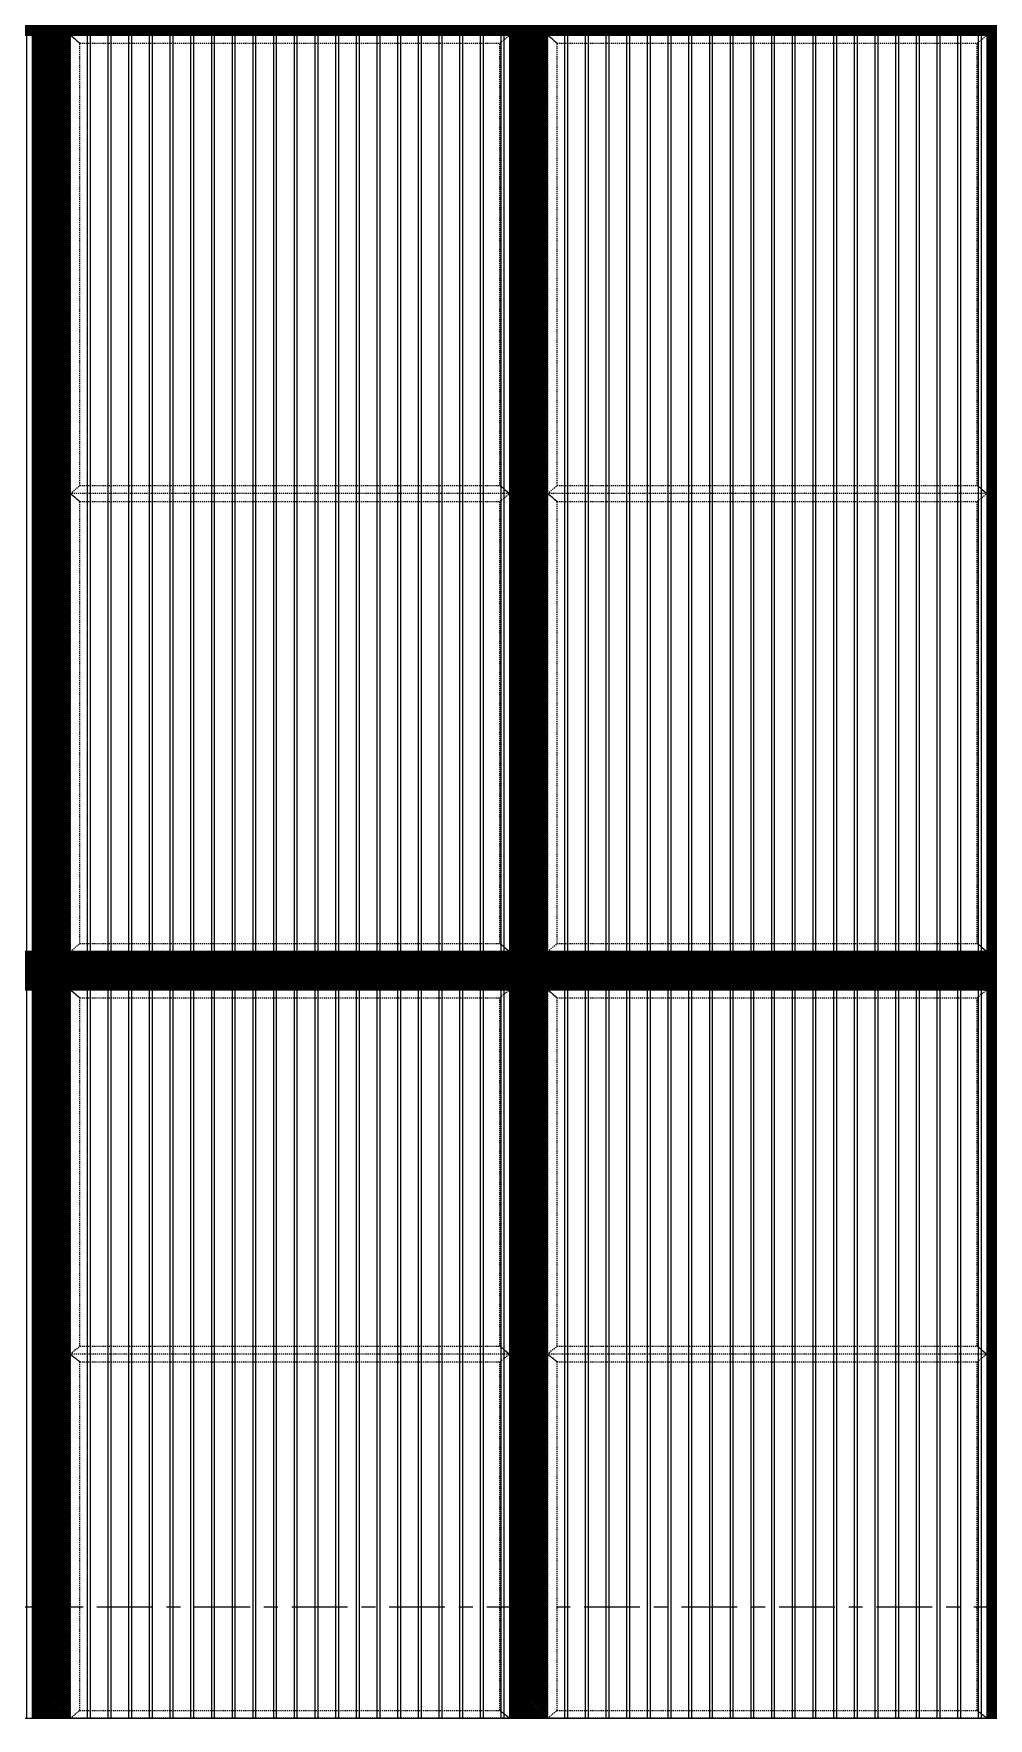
# Model space of a CAD drawing. Header units: millimetres. Extents: x 3774 to 718460, y -768339 to 192544.
# Drawn here: x 397901 to 400901, y -727667 to -722372 of the extents above; entities that cross this region are included whole.
import ezdxf
from ezdxf.xclip import XClip

# ---------------------------------------------------------------- set-up
doc = ezdxf.new("R2010")
doc.units = ezdxf.units.MM
doc.header["$XCLIPFRAME"] = 0
doc.set_wipeout_variables(frame=1)
for name, pattern in [('TA_GL_000.70000', [1.925, 0.7, -0.175, 0.175, -0.175, 0.7]), ('TA_HL_001.00000', [6.5, 3.55, -2.95]), ('XKITLINE00', [0]), ('XKITLINE02', [4, 2, -2])]:
    doc.linetypes.add(name, pattern=pattern)
for name, color, linetype in [('000 - 0_SYM_DWG_GRIDLINE_MAIN_COLOR_251', 7, 'Continuous'), ('010 - ASPG_EXTR_MAIN_COLOR_2', 7, 'Continuous'), ('010 - ASPG_EXTR_WIPEOUT_', 7, 'Continuous'), ('010 - ASPG_FRAMING_MAIN_COLOR_1', 7, 'Continuous'), ('010 - ASPG_FRAMING_MAIN_COLOR_2', 7, 'Continuous'), ('010 - ASPG_FRAMING_SUB_COLOR_2', 7, 'Continuous'), ('010 - ASPG_FRAMING_SUB_COLOR_3', 7, 'Continuous'), ('010 - ASPG_FRAMING_WIPEOUT_', 7, 'Continuous')]:
    doc.layers.add(name, color=color, linetype=linetype)
doc.layers.add('000_AREA_ASPG_AREA_HATCH_', color=7, linetype='Continuous', plot=False)
doc.layers.add('000_AREA_ASPG_AREA_MAIN_COLOR_1', color=7, linetype='Continuous', plot=False)
doc.layers.add('Bolt', color=7, linetype='Continuous', lineweight=0)
doc.layers.add('Part', color=7, linetype='Continuous', lineweight=0)
doc.styles.add('TA', font='', dxfattribs={"height": 4.5})
doc.styles.get('TA').set_extended_font_data('Cordia New')

# ---------------------------------------------------------------- blocks, each defined once
blk = doc.blocks.new('*U5902')
at = {"layer": '000 - 0_SYM_DWG_GRIDLINE_MAIN_COLOR_251', "color": 7, "linetype": 'ByBlock', "ltscale": 5}
blk.add_line((10, 0), (-759, 0), dxfattribs=at)
at = {"color": 7, "style": 'TA', "flags": 1}
blk.add_attdef('LOCATION', (6, -6), '', height=4.5, rotation=270, dxfattribs=at)
blk = doc.blocks.new('W-1-PP19-SE-ENT3_20260407-104913_PP19_ENT3_ELE1_DIMS_1')
at = {"layer": '000 - 0_SYM_DWG_GRIDLINE_MAIN_COLOR_251', "color": 7, "linetype": 'TA_GL_000.70000', "xscale": 50.00000000000003, "yscale": 50.00000000000003, "zscale": 50.00000000000003, "rotation": 180}
for p in [(-27800, 109400), (-27800, 106550)]:
    blk.add_blockref('*U5902', p, dxfattribs=at)
blk = doc.blocks.new('*A6193501')
at = {"layer": 'Part', "color": 7, "linetype": 'XKITLINE00', "lineweight": 0}
blk.add_line((2179.569525, -87.253462), (2328.969438, -87.253462), dxfattribs=at)
blk = doc.blocks.new('*A6373519')
at = {"layer": 'Part', "color": 7, "linetype": 'XKITLINE00', "lineweight": 0}
blk.add_line((2328.969518, -124.453462), (2179.563596, -124.453462), dxfattribs=at)
blk = doc.blocks.new('*A7073589')
at = {"layer": 'Part', "color": 7, "linetype": 'XKITLINE00', "lineweight": 0}
blk.add_line((2240.769525, -124.453462), (2240.769525, -87.253462), dxfattribs=at)
blk = doc.blocks.new('*A7083590')
at = {"layer": 'Part', "color": 7, "linetype": 'XKITLINE00', "lineweight": 0}
blk.add_line((2262.369525, -124.453462), (2262.369525, -87.253462), dxfattribs=at)
blk = doc.blocks.new('*A7093591')
at = {"layer": 'Part', "color": 7, "linetype": 'XKITLINE00', "lineweight": 0}
for p, q in [((2260.369603, -87.573462), (2259.569603, -87.573462)), ((2259.569603, -92.053462), (2259.569603, -87.573462)), ((2260.369603, -92.053462), (2260.369603, -87.573462)), ((2259.569603, -104.053462), (2259.569603, -92.621462)), ((2260.369603, -104.053462), (2260.369603, -92.621462)), ((2259.569603, -116.053462), (2259.569603, -104.621462)), ((2260.369603, -116.053462), (2260.369603, -104.621462)), ((2259.569603, -124.133462), (2259.569603, -116.621462)), ((2260.369603, -124.133462), (2260.369603, -116.621462)), ((2259.569603, -124.133462), (2260.369603, -124.133462))]:
    blk.add_line(p, q, dxfattribs=at)
blk = doc.blocks.new('*A7173599')
at = {"layer": 'Part', "color": 7, "linetype": 'XKITLINE00', "lineweight": 0}
for p, q in [((2243.569603, -87.573462), (2242.769603, -87.573462)), ((2242.769603, -92.053462), (2242.769603, -87.573462)), ((2243.569603, -92.053462), (2243.569603, -87.573462)), ((2242.769603, -104.053462), (2242.769603, -92.621462)), ((2243.569603, -104.053462), (2243.569603, -92.621462)), ((2242.769603, -116.053462), (2242.769603, -104.621462)), ((2243.569603, -116.053462), (2243.569603, -104.621462)), ((2242.769603, -124.133462), (2242.769603, -116.621462)), ((2243.569603, -124.133462), (2243.569603, -116.621462)), ((2242.769603, -124.133462), (2243.569603, -124.133462))]:
    blk.add_line(p, q, dxfattribs=at)
blk = doc.blocks.new('*A7353617')
at = {"layer": 'Bolt', "color": 7, "linetype": 'XKITLINE02', "lineweight": 0}
for p, q in [((2259.882243, -87.773462), (2260.225603, -87.773462)), ((2259.945603, -87.717462), (2259.993603, -87.717462)), ((2259.945603, -87.829462), (2259.993603, -87.829462)), ((2259.993603, -87.717462), (2260.033603, -87.717462)), ((2259.993603, -87.829462), (2260.033603, -87.829462))]:
    blk.add_line(p, q, dxfattribs=at)
blk = doc.blocks.new('*A7363618')
at = {"layer": 'Bolt', "color": 7, "linetype": 'XKITLINE02', "lineweight": 0}
for p, q in [((2243.082243, -87.773462), (2243.425603, -87.773462)), ((2243.145603, -87.717462), (2243.193603, -87.717462)), ((2243.145603, -87.829462), (2243.193603, -87.829462)), ((2243.193603, -87.717462), (2243.233603, -87.717462)), ((2243.193603, -87.829462), (2243.233603, -87.829462))]:
    blk.add_line(p, q, dxfattribs=at)
blk = doc.blocks.new('*A9903872')
at = {"layer": 'Bolt'}
for points in [[(2242.874, -116.573), (2242.874, -116.525), (2242.986, -116.525), (2242.986, -116.573)], [(2242.874, -116.621), (2242.874, -116.573), (2242.986, -116.573), (2242.986, -116.621)], [(2243.354, -116.573), (2243.354, -116.525), (2243.466, -116.525), (2243.466, -116.573)], [(2243.354, -116.621), (2243.354, -116.573), (2243.466, -116.573), (2243.466, -116.621)]]:
    blk.add_hatch(color=7, dxfattribs=at).paths.add_polyline_path(points, flags=17)
at = {"layer": 'Bolt', "color": 7, "linetype": 'XKITLINE00', "lineweight": 0}
for p, q in [((2242.93, -116.685), (2242.93, -116.341)), ((2243.41, -116.685), (2243.41, -116.341)), ((2242.874, -116.573), (2242.874, -116.525)), ((2242.874, -116.621), (2242.874, -116.573)), ((2242.986, -116.573), (2242.986, -116.525)), ((2242.986, -116.621), (2242.986, -116.573)), ((2243.354, -116.573), (2243.354, -116.525)), ((2243.354, -116.621), (2243.354, -116.573)), ((2243.466, -116.573), (2243.466, -116.525)), ((2243.466, -116.621), (2243.466, -116.573))]:
    blk.add_line(p, q, dxfattribs=at)
blk = doc.blocks.new('*A10533935')
at = {"layer": 'Part', "color": 7, "linetype": 'XKITLINE00', "lineweight": 0}
for p, q in [((2262.209518, -104.053462), (2240.929525, -104.053462)), ((2240.929525, -104.573462), (2240.929525, -104.053462)), ((2262.209518, -104.573462), (2262.209518, -104.053462)), ((2262.209518, -104.573462), (2240.929525, -104.573462))]:
    blk.add_line(p, q, dxfattribs=at)
blk = doc.blocks.new('*A10543936')
at = {"layer": 'Part', "color": 7, "linetype": 'XKITLINE00', "lineweight": 0}
for p, q in [((2259.569603, -104.573462), (2259.569603, -104.621462)), ((2259.569603, -104.621462), (2260.369603, -104.621462)), ((2260.369603, -104.621462), (2260.369603, -104.573462))]:
    blk.add_line(p, q, dxfattribs=at)
blk = doc.blocks.new('*A10553937')
at = {"layer": 'Part', "color": 7, "linetype": 'XKITLINE00', "lineweight": 0}
for p, q in [((2262.209518, -92.053462), (2240.929525, -92.053462)), ((2240.929525, -92.573462), (2240.929525, -92.053462)), ((2262.209518, -92.573462), (2262.209518, -92.053462)), ((2262.209518, -92.573462), (2240.929525, -92.573462))]:
    blk.add_line(p, q, dxfattribs=at)
blk = doc.blocks.new('*A10563938')
at = {"layer": 'Part', "color": 7, "linetype": 'XKITLINE00', "lineweight": 0}
for p, q in [((2259.569603, -92.573462), (2259.569603, -92.621462)), ((2259.569603, -92.621462), (2260.369603, -92.621462)), ((2260.369603, -92.621462), (2260.369603, -92.573462))]:
    blk.add_line(p, q, dxfattribs=at)
blk = doc.blocks.new('*A10583940')
at = {"layer": 'Part', "color": 7, "linetype": 'XKITLINE00', "lineweight": 0}
for p, q in [((2262.209518, -116.053462), (2240.929525, -116.053462)), ((2240.929525, -116.573462), (2240.929525, -116.053462)), ((2262.209518, -116.573462), (2262.209518, -116.053462)), ((2262.209518, -116.573462), (2240.929525, -116.573462))]:
    blk.add_line(p, q, dxfattribs=at)
blk = doc.blocks.new('*A10593941')
at = {"layer": 'Part', "color": 7, "linetype": 'XKITLINE00', "lineweight": 0}
for p, q in [((2258.929603, -124.453462), (2259.089603, -124.293462)), ((2259.089603, -124.293462), (2260.849603, -124.293462)), ((2260.849603, -124.293462), (2261.009603, -124.453462))]:
    blk.add_line(p, q, dxfattribs=at)
blk = doc.blocks.new('*A10603942')
at = {"layer": 'Part', "color": 7, "linetype": 'XKITLINE00', "lineweight": 0}
for p, q in [((2260.849603, -124.213462), (2259.089603, -124.213462)), ((2259.089603, -124.213462), (2259.089603, -124.293462)), ((2260.849603, -124.293462), (2259.089603, -124.293462)), ((2260.849603, -124.213462), (2260.849603, -124.293462))]:
    blk.add_line(p, q, dxfattribs=at)
blk = doc.blocks.new('*A10763958')
at = {"layer": 'Part', "color": 7, "linetype": 'XKITLINE00', "lineweight": 0}
for p, q in [((2259.569603, -116.573462), (2259.569603, -116.621462)), ((2259.569603, -116.621462), (2260.369603, -116.621462)), ((2260.369603, -116.621462), (2260.369603, -116.573462))]:
    blk.add_line(p, q, dxfattribs=at)
blk = doc.blocks.new('*A10773959')
at = {"layer": 'Part', "color": 7, "linetype": 'XKITLINE00', "lineweight": 0}
for p, q in [((2259.945603, -117.421462), (2259.945603, -116.621462)), ((2259.945603, -116.621462), (2259.993603, -116.621462)), ((2259.945603, -116.861462), (2259.993603, -116.861462)), ((2259.993603, -117.421462), (2259.993603, -116.621462)), ((2259.945603, -117.421462), (2259.993603, -117.421462))]:
    blk.add_line(p, q, dxfattribs=at)
blk = doc.blocks.new('*A10813963')
at = {"layer": 'Part', "color": 7, "linetype": 'XKITLINE00', "lineweight": 0}
for p, q in [((2243.105603, -124.173462), (2242.665603, -124.173462)), ((2242.665603, -124.173462), (2242.665603, -124.213462)), ((2243.105603, -124.133462), (2243.105603, -124.173462)), ((2243.145603, -124.213462), (2243.145603, -124.133462))]:
    blk.add_line(p, q, dxfattribs=at)
blk = doc.blocks.new('*A10823964')
at = {"layer": 'Part', "color": 7, "linetype": 'XKITLINE00', "lineweight": 0}
for p, q in [((2242.129603, -124.453462), (2242.289603, -124.293462)), ((2242.289603, -124.293462), (2244.049603, -124.293462)), ((2244.049603, -124.293462), (2244.209603, -124.453462))]:
    blk.add_line(p, q, dxfattribs=at)
blk = doc.blocks.new('*A10833965')
at = {"layer": 'Part', "color": 7, "linetype": 'XKITLINE00', "lineweight": 0}
for p, q in [((2244.049603, -124.213462), (2242.289603, -124.213462)), ((2242.289603, -124.213462), (2242.289603, -124.293462)), ((2244.049603, -124.293462), (2242.289603, -124.293462)), ((2244.049603, -124.213462), (2244.049603, -124.293462))]:
    blk.add_line(p, q, dxfattribs=at)
blk = doc.blocks.new('*A10893971')
at = {"layer": 'Part', "color": 7, "linetype": 'XKITLINE00', "lineweight": 0}
for p, q in [((2242.769603, -116.573462), (2242.769603, -116.621462)), ((2242.769603, -116.621462), (2243.569603, -116.621462)), ((2243.569603, -116.621462), (2243.569603, -116.573462))]:
    blk.add_line(p, q, dxfattribs=at)
blk = doc.blocks.new('*A10903972')
at = {"layer": 'Part', "color": 7, "linetype": 'XKITLINE00', "lineweight": 0}
for p, q in [((2243.145603, -117.421462), (2243.145603, -116.621462)), ((2243.145603, -116.621462), (2243.193603, -116.621462)), ((2243.145603, -116.861462), (2243.193603, -116.861462)), ((2243.193603, -117.421462), (2243.193603, -116.621462)), ((2243.145603, -117.421462), (2243.193603, -117.421462))]:
    blk.add_line(p, q, dxfattribs=at)
blk = doc.blocks.new('*A10913973')
at = {"layer": 'Bolt'}
for points in [[(2259.386, -124.213), (2259.386, -124.293), (2259.274, -124.293), (2259.274, -124.213)], [(2260.666, -124.213), (2260.666, -124.293), (2260.554, -124.293), (2260.554, -124.213)]]:
    blk.add_hatch(color=7, dxfattribs=at).paths.add_polyline_path(points, flags=17)
at = {"layer": 'Bolt', "color": 7, "linetype": 'XKITLINE00', "lineweight": 0}
for p, q in [((2259.33, -124.357), (2259.33, -124.013)), ((2260.61, -124.357), (2260.61, -124.013)), ((2259.274, -124.293), (2259.274, -124.213)), ((2259.386, -124.293), (2259.386, -124.213)), ((2260.554, -124.293), (2260.554, -124.213)), ((2260.666, -124.293), (2260.666, -124.213))]:
    blk.add_line(p, q, dxfattribs=at)
blk = doc.blocks.new('*A10923974')
at = {"layer": 'Bolt', "color": 7, "linetype": 'XKITLINE02', "lineweight": 0}
for p, q in [((2260.056963, -123.933462), (2259.713603, -123.933462)), ((2259.945603, -123.877462), (2259.905603, -123.877462)), ((2259.945603, -123.989462), (2259.905603, -123.989462)), ((2259.993603, -123.877462), (2259.945603, -123.877462)), ((2259.993603, -123.989462), (2259.945603, -123.989462))]:
    blk.add_line(p, q, dxfattribs=at)
blk = doc.blocks.new('*A11083990')
at = {"layer": 'Bolt'}
for points in [[(2259.674, -116.573), (2259.674, -116.525), (2259.786, -116.525), (2259.786, -116.573)], [(2259.674, -116.621), (2259.674, -116.573), (2259.786, -116.573), (2259.786, -116.621)], [(2260.154, -116.573), (2260.154, -116.525), (2260.266, -116.525), (2260.266, -116.573)], [(2260.154, -116.621), (2260.154, -116.573), (2260.266, -116.573), (2260.266, -116.621)]]:
    blk.add_hatch(color=7, dxfattribs=at).paths.add_polyline_path(points, flags=17)
at = {"layer": 'Bolt', "color": 7, "linetype": 'XKITLINE00', "lineweight": 0}
for p, q in [((2259.73, -116.685), (2259.73, -116.341)), ((2260.21, -116.685), (2260.21, -116.341)), ((2259.674, -116.573), (2259.674, -116.525)), ((2259.674, -116.621), (2259.674, -116.573)), ((2259.786, -116.573), (2259.786, -116.525)), ((2259.786, -116.621), (2259.786, -116.573)), ((2260.154, -116.573), (2260.154, -116.525)), ((2260.154, -116.621), (2260.154, -116.573)), ((2260.266, -116.573), (2260.266, -116.525)), ((2260.266, -116.621), (2260.266, -116.573))]:
    blk.add_line(p, q, dxfattribs=at)
blk = doc.blocks.new('*A11113993')
at = {"layer": 'Bolt'}
for points in [[(2242.586, -124.213), (2242.586, -124.293), (2242.474, -124.293), (2242.474, -124.213)], [(2243.866, -124.213), (2243.866, -124.293), (2243.754, -124.293), (2243.754, -124.213)]]:
    blk.add_hatch(color=7, dxfattribs=at).paths.add_polyline_path(points, flags=17)
at = {"layer": 'Bolt', "color": 7, "linetype": 'XKITLINE00', "lineweight": 0}
for p, q in [((2242.53, -124.357), (2242.53, -124.013)), ((2243.81, -124.357), (2243.81, -124.013)), ((2242.474, -124.293), (2242.474, -124.213)), ((2242.586, -124.293), (2242.586, -124.213)), ((2243.754, -124.293), (2243.754, -124.213)), ((2243.866, -124.293), (2243.866, -124.213))]:
    blk.add_line(p, q, dxfattribs=at)
blk = doc.blocks.new('*A11123994')
at = {"layer": 'Bolt', "color": 7, "linetype": 'XKITLINE02', "lineweight": 0}
for p, q in [((2243.256963, -123.933462), (2242.913603, -123.933462)), ((2243.145603, -123.877462), (2243.105603, -123.877462)), ((2243.145603, -123.989462), (2243.105603, -123.989462)), ((2243.193603, -123.877462), (2243.145603, -123.877462)), ((2243.193603, -123.989462), (2243.145603, -123.989462))]:
    blk.add_line(p, q, dxfattribs=at)
blk = doc.blocks.new('*A11153997')
at = {"layer": 'Part', "color": 7, "linetype": 'XKITLINE00', "lineweight": 0}
for p, q in [((2259.905603, -124.173462), (2259.465603, -124.173462)), ((2259.465603, -124.173462), (2259.465603, -124.213462)), ((2259.905603, -124.133462), (2259.905603, -124.173462)), ((2259.945603, -124.213462), (2259.945603, -124.133462))]:
    blk.add_line(p, q, dxfattribs=at)
blk = doc.blocks.new('*A11173999')
at = {"layer": 'Part', "color": 7, "linetype": 'XKITLINE00', "lineweight": 0}
for p, q in [((2259.945603, -105.421462), (2259.945603, -104.621462)), ((2259.945603, -104.621462), (2259.993603, -104.621462)), ((2259.993603, -105.421462), (2259.993603, -104.621462)), ((2259.945603, -104.861462), (2259.993603, -104.861462)), ((2259.945603, -105.421462), (2259.993603, -105.421462))]:
    blk.add_line(p, q, dxfattribs=at)
blk = doc.blocks.new('*A11184000')
at = {"layer": 'Part', "color": 7, "linetype": 'XKITLINE00', "lineweight": 0}
for p, q in [((2242.769603, -104.573462), (2242.769603, -104.621462)), ((2242.769603, -104.621462), (2243.569603, -104.621462)), ((2243.569603, -104.621462), (2243.569603, -104.573462))]:
    blk.add_line(p, q, dxfattribs=at)
blk = doc.blocks.new('*A11194001')
at = {"layer": 'Part', "color": 7, "linetype": 'XKITLINE00', "lineweight": 0}
for p, q in [((2243.145603, -105.421462), (2243.145603, -104.621462)), ((2243.145603, -104.621462), (2243.193603, -104.621462)), ((2243.193603, -105.421462), (2243.193603, -104.621462)), ((2243.145603, -104.861462), (2243.193603, -104.861462)), ((2243.145603, -105.421462), (2243.193603, -105.421462))]:
    blk.add_line(p, q, dxfattribs=at)
blk = doc.blocks.new('*A11204002')
at = {"layer": 'Part', "color": 7, "linetype": 'XKITLINE00', "lineweight": 0}
for p, q in [((2259.945603, -93.421462), (2259.945603, -92.621462)), ((2259.945603, -92.621462), (2259.993603, -92.621462)), ((2259.993603, -93.421462), (2259.993603, -92.621462)), ((2259.945603, -92.861462), (2259.993603, -92.861462)), ((2259.945603, -93.421462), (2259.993603, -93.421462))]:
    blk.add_line(p, q, dxfattribs=at)
blk = doc.blocks.new('*A11214003')
at = {"layer": 'Part', "color": 7, "linetype": 'XKITLINE00', "lineweight": 0}
for p, q in [((2242.769603, -92.573462), (2242.769603, -92.621462)), ((2242.769603, -92.621462), (2243.569603, -92.621462)), ((2243.569603, -92.621462), (2243.569603, -92.573462))]:
    blk.add_line(p, q, dxfattribs=at)
blk = doc.blocks.new('*A11224004')
at = {"layer": 'Part', "color": 7, "linetype": 'XKITLINE00', "lineweight": 0}
for p, q in [((2243.145603, -93.421462), (2243.145603, -92.621462)), ((2243.145603, -92.621462), (2243.193603, -92.621462)), ((2243.193603, -93.421462), (2243.193603, -92.621462)), ((2243.145603, -92.861462), (2243.193603, -92.861462)), ((2243.145603, -93.421462), (2243.193603, -93.421462))]:
    blk.add_line(p, q, dxfattribs=at)
blk = doc.blocks.new('*A11234005')
at = {"layer": 'Bolt'}
for points in [[(2259.674, -104.573), (2259.674, -104.525), (2259.786, -104.525), (2259.786, -104.573)], [(2259.674, -104.621), (2259.674, -104.573), (2259.786, -104.573), (2259.786, -104.621)], [(2260.154, -104.573), (2260.154, -104.525), (2260.266, -104.525), (2260.266, -104.573)], [(2260.154, -104.621), (2260.154, -104.573), (2260.266, -104.573), (2260.266, -104.621)]]:
    blk.add_hatch(color=7, dxfattribs=at).paths.add_polyline_path(points, flags=17)
at = {"layer": 'Bolt', "color": 7, "linetype": 'XKITLINE00', "lineweight": 0}
for p, q in [((2259.674, -104.573), (2259.674, -104.525)), ((2259.674, -104.621), (2259.674, -104.573)), ((2259.73, -104.685), (2259.73, -104.341)), ((2259.786, -104.573), (2259.786, -104.525)), ((2259.786, -104.621), (2259.786, -104.573)), ((2260.154, -104.573), (2260.154, -104.525)), ((2260.154, -104.621), (2260.154, -104.573)), ((2260.21, -104.685), (2260.21, -104.341)), ((2260.266, -104.573), (2260.266, -104.525)), ((2260.266, -104.621), (2260.266, -104.573))]:
    blk.add_line(p, q, dxfattribs=at)
blk = doc.blocks.new('*A11244006')
at = {"layer": 'Bolt'}
for points in [[(2242.874, -104.573), (2242.874, -104.525), (2242.986, -104.525), (2242.986, -104.573)], [(2242.874, -104.621), (2242.874, -104.573), (2242.986, -104.573), (2242.986, -104.621)], [(2243.354, -104.573), (2243.354, -104.525), (2243.466, -104.525), (2243.466, -104.573)], [(2243.354, -104.621), (2243.354, -104.573), (2243.466, -104.573), (2243.466, -104.621)]]:
    blk.add_hatch(color=7, dxfattribs=at).paths.add_polyline_path(points, flags=17)
at = {"layer": 'Bolt', "color": 7, "linetype": 'XKITLINE00', "lineweight": 0}
for p, q in [((2242.874, -104.573), (2242.874, -104.525)), ((2242.874, -104.621), (2242.874, -104.573)), ((2242.93, -104.685), (2242.93, -104.341)), ((2242.986, -104.573), (2242.986, -104.525)), ((2242.986, -104.621), (2242.986, -104.573)), ((2243.354, -104.573), (2243.354, -104.525)), ((2243.354, -104.621), (2243.354, -104.573)), ((2243.41, -104.685), (2243.41, -104.341)), ((2243.466, -104.573), (2243.466, -104.525)), ((2243.466, -104.621), (2243.466, -104.573))]:
    blk.add_line(p, q, dxfattribs=at)
blk = doc.blocks.new('*A11254007')
at = {"layer": 'Bolt'}
for points in [[(2259.674, -92.573), (2259.674, -92.525), (2259.786, -92.525), (2259.786, -92.573)], [(2259.674, -92.621), (2259.674, -92.573), (2259.786, -92.573), (2259.786, -92.621)], [(2260.154, -92.573), (2260.154, -92.525), (2260.266, -92.525), (2260.266, -92.573)], [(2260.154, -92.621), (2260.154, -92.573), (2260.266, -92.573), (2260.266, -92.621)]]:
    blk.add_hatch(color=7, dxfattribs=at).paths.add_polyline_path(points, flags=17)
at = {"layer": 'Bolt', "color": 7, "linetype": 'XKITLINE00', "lineweight": 0}
for p, q in [((2259.73, -92.685), (2259.73, -92.341)), ((2260.21, -92.685), (2260.21, -92.341)), ((2259.674, -92.573), (2259.674, -92.525)), ((2259.674, -92.621), (2259.674, -92.573)), ((2259.786, -92.573), (2259.786, -92.525)), ((2259.786, -92.621), (2259.786, -92.573)), ((2260.154, -92.573), (2260.154, -92.525)), ((2260.154, -92.621), (2260.154, -92.573)), ((2260.266, -92.573), (2260.266, -92.525)), ((2260.266, -92.621), (2260.266, -92.573))]:
    blk.add_line(p, q, dxfattribs=at)
blk = doc.blocks.new('*A11264008')
at = {"layer": 'Bolt'}
for points in [[(2242.874, -92.573), (2242.874, -92.525), (2242.986, -92.525), (2242.986, -92.573)], [(2242.874, -92.621), (2242.874, -92.573), (2242.986, -92.573), (2242.986, -92.621)], [(2243.354, -92.573), (2243.354, -92.525), (2243.466, -92.525), (2243.466, -92.573)], [(2243.354, -92.621), (2243.354, -92.573), (2243.466, -92.573), (2243.466, -92.621)]]:
    blk.add_hatch(color=7, dxfattribs=at).paths.add_polyline_path(points, flags=17)
at = {"layer": 'Bolt', "color": 7, "linetype": 'XKITLINE00', "lineweight": 0}
for p, q in [((2242.93, -92.685), (2242.93, -92.341)), ((2243.41, -92.685), (2243.41, -92.341)), ((2242.874, -92.573), (2242.874, -92.525)), ((2242.874, -92.621), (2242.874, -92.573)), ((2242.986, -92.573), (2242.986, -92.525)), ((2242.986, -92.621), (2242.986, -92.573)), ((2243.354, -92.573), (2243.354, -92.525)), ((2243.354, -92.621), (2243.354, -92.573)), ((2243.466, -92.573), (2243.466, -92.525)), ((2243.466, -92.621), (2243.466, -92.573))]:
    blk.add_line(p, q, dxfattribs=at)
blk = doc.blocks.new('*A12634145')
at = {"layer": 'Part', "color": 7, "linetype": 'XKITLINE00', "lineweight": 0}
for p, q in [((2259.993603, -87.573462), (2259.993603, -87.493462)), ((2260.033603, -87.573462), (2260.033603, -87.533462)), ((2260.033603, -87.533462), (2260.473603, -87.533462)), ((2260.473603, -87.533462), (2260.473603, -87.493462))]:
    blk.add_line(p, q, dxfattribs=at)
blk = doc.blocks.new('*A12644146')
at = {"layer": 'Part', "color": 7, "linetype": 'XKITLINE00', "lineweight": 0}
for p, q in [((2259.089603, -87.413462), (2258.929603, -87.253462)), ((2261.009603, -87.253462), (2260.849603, -87.413462)), ((2260.849603, -87.413462), (2259.089603, -87.413462))]:
    blk.add_line(p, q, dxfattribs=at)
blk = doc.blocks.new('*A12654147')
at = {"layer": 'Part', "color": 7, "linetype": 'XKITLINE00', "lineweight": 0}
for p, q in [((2259.089603, -87.493462), (2259.089603, -87.413462)), ((2259.089603, -87.413462), (2260.849603, -87.413462)), ((2259.089603, -87.493462), (2260.849603, -87.493462)), ((2260.849603, -87.493462), (2260.849603, -87.413462))]:
    blk.add_line(p, q, dxfattribs=at)
blk = doc.blocks.new('*A12784160')
at = {"layer": 'Part', "color": 7, "linetype": 'XKITLINE00', "lineweight": 0}
for p, q in [((2243.193603, -87.573462), (2243.193603, -87.493462)), ((2243.233603, -87.573462), (2243.233603, -87.533462)), ((2243.233603, -87.533462), (2243.673603, -87.533462)), ((2243.673603, -87.533462), (2243.673603, -87.493462))]:
    blk.add_line(p, q, dxfattribs=at)
blk = doc.blocks.new('*A12794161')
at = {"layer": 'Part', "color": 7, "linetype": 'XKITLINE00', "lineweight": 0}
for p, q in [((2242.289603, -87.413462), (2242.129603, -87.253462)), ((2244.209603, -87.253462), (2244.049603, -87.413462)), ((2244.049603, -87.413462), (2242.289603, -87.413462))]:
    blk.add_line(p, q, dxfattribs=at)
blk = doc.blocks.new('*A12804162')
at = {"layer": 'Part', "color": 7, "linetype": 'XKITLINE00', "lineweight": 0}
for p, q in [((2242.289603, -87.493462), (2242.289603, -87.413462)), ((2242.289603, -87.413462), (2244.049603, -87.413462)), ((2242.289603, -87.493462), (2244.049603, -87.493462)), ((2244.049603, -87.493462), (2244.049603, -87.413462))]:
    blk.add_line(p, q, dxfattribs=at)
blk = doc.blocks.new('*A12904172')
at = {"layer": 'Bolt'}
for points in [[(2259.386, -87.413), (2259.386, -87.493), (2259.274, -87.493), (2259.274, -87.413)], [(2260.666, -87.413), (2260.666, -87.493), (2260.554, -87.493), (2260.554, -87.413)]]:
    blk.add_hatch(color=7, dxfattribs=at).paths.add_polyline_path(points, flags=17)
at = {"layer": 'Bolt', "color": 7, "linetype": 'XKITLINE00', "lineweight": 0}
for p, q in [((2259.274, -87.413), (2259.274, -87.493)), ((2259.33, -87.35), (2259.33, -87.693)), ((2259.386, -87.413), (2259.386, -87.493)), ((2260.554, -87.413), (2260.554, -87.493)), ((2260.61, -87.35), (2260.61, -87.693)), ((2260.666, -87.413), (2260.666, -87.493))]:
    blk.add_line(p, q, dxfattribs=at)
blk = doc.blocks.new('*A12974179')
at = {"layer": 'Bolt'}
for points in [[(2242.586, -87.413), (2242.586, -87.493), (2242.474, -87.493), (2242.474, -87.413)], [(2243.866, -87.413), (2243.866, -87.493), (2243.754, -87.493), (2243.754, -87.413)]]:
    blk.add_hatch(color=7, dxfattribs=at).paths.add_polyline_path(points, flags=17)
at = {"layer": 'Bolt', "color": 7, "linetype": 'XKITLINE00', "lineweight": 0}
for p, q in [((2242.474, -87.413), (2242.474, -87.493)), ((2242.53, -87.35), (2242.53, -87.693)), ((2242.586, -87.413), (2242.586, -87.493)), ((2243.754, -87.413), (2243.754, -87.493)), ((2243.81, -87.35), (2243.81, -87.693)), ((2243.866, -87.413), (2243.866, -87.493))]:
    blk.add_line(p, q, dxfattribs=at)
blk = doc.blocks.new('W-1-PP19-SE-ENT3_20260407-111149_PP19_ENT3_SE_ELE3')
at = {"color": 7, "lineweight": 0, "xscale": 125, "yscale": 125, "zscale": 125}
for name in ['*A7073589', '*A7083590', '*A6193501', '*A12794161', '*A12644146', '*A12804162', '*A12974179', '*A7173599', '*A12784160', '*A12654147', '*A12904172', '*A7093591', '*A12634145', '*A7363618', '*A7353617', '*A10553937', '*A11264008', '*A11254007', '*A11214003', '*A11224004', '*A10563938', '*A11204002', '*A10533935', '*A11184000', '*A11244006', '*A11194001', '*A10543936', '*A11234005', '*A11173999', '*A10583940', '*A9903872', '*A11083990', '*A10893971', '*A10903972', '*A10763958', '*A10773959', '*A11113993', '*A10813963', '*A11123994', '*A10913973', '*A11153997', '*A10923974', '*A6373519', '*A10823964', '*A10833965', '*A10593941', '*A10603942']:
    blk.add_blockref(name, (-296446.190625, 122106.68275), dxfattribs=at)
blk = doc.blocks.new('*U7994')
at = {"color": 7}
blk.add_wipeout([(50, 0), (1450, 0), (1450, 2290), (50, 2290)], dxfattribs=at).dxf.layer = '010 - ASPG_EXTR_WIPEOUT_'
at = {"layer": '010 - ASPG_EXTR_MAIN_COLOR_2', "color": 7}
for points in [[(113.3, 0), (123.5, 0), (123.5, 2290), (113.3, 2290)], [(178.3, 0), (188.5, 0), (188.5, 2290), (178.3, 2290)], [(243.3, 0), (253.5, 0), (253.5, 2290), (243.3, 2290)], [(308.3, 0), (318.5, 0), (318.5, 2290), (308.3, 2290)], [(373.3, 0), (383.5, 0), (383.5, 2290), (373.3, 2290)], [(438.3, 0), (448.5, 0), (448.5, 2290), (438.3, 2290)], [(503.3, 0), (513.5, 0), (513.5, 2290), (503.3, 2290)], [(568.3, 0), (578.5, 0), (578.5, 2290), (568.3, 2290)], [(633.3, 0), (643.5, 0), (643.5, 2290), (633.3, 2290)], [(698.3, 0), (708.5, 0), (708.5, 2290), (698.3, 2290)], [(763.3, 0), (773.5, 0), (773.5, 2290), (763.3, 2290)], [(828.3, 0), (838.5, 0), (838.5, 2290), (828.3, 2290)], [(893.3, 0), (903.5, 0), (903.5, 2290), (893.3, 2290)], [(958.3, 0), (968.5, 0), (968.5, 2290), (958.3, 2290)], [(1023.3, 0), (1033.5, 0), (1033.5, 2290), (1023.3, 2290)], [(1088.3, 0), (1098.5, 0), (1098.5, 2290), (1088.3, 2290)], [(1153.3, 0), (1163.5, 0), (1163.5, 2290), (1153.3, 2290)], [(1218.3, 0), (1228.5, 0), (1228.5, 2290), (1218.3, 2290)], [(1283.3, 0), (1293.5, 0), (1293.5, 2290), (1283.3, 2290)], [(1348.3, 0), (1358.5, 0), (1358.5, 2290), (1348.3, 2290)]]:
    blk.add_lwpolyline(points, close=True, dxfattribs=at)
at = {"layer": '010 - ASPG_FRAMING_SUB_COLOR_2', "color": 7}
blk.add_lwpolyline([(50, 0), (1450, 0), (1450, 2290), (50, 2290)], close=True, dxfattribs=at)
at = {"color": 7}
for points in [[(-50, 0), (50, 0), (50, 2290), (-50, 2290)], [(1450, 0), (1550, 0), (1550, 2290), (1450, 2290)]]:
    blk.add_wipeout(points, dxfattribs=at).dxf.layer = '010 - ASPG_EXTR_WIPEOUT_'
at = {"layer": '010 - ASPG_EXTR_MAIN_COLOR_2', "color": 7}
blk.add_lwpolyline([(1413.3, 0), (1423.5, 0), (1423.5, 2290), (1413.3, 2290)], close=True, dxfattribs=at)
at = {"layer": '010 - ASPG_FRAMING_MAIN_COLOR_1', "color": 7}
for points in [[(-50, 0), (-40, 0), (-40, 2290), (-50, 2290)], [(40, 0), (50, 0), (50, 2290), (40, 2290)], [(1450, 0), (1460, 0), (1460, 2290), (1450, 2290)], [(1540, 0), (1550, 0), (1550, 2290), (1540, 2290)]]:
    blk.add_lwpolyline(points, close=True, dxfattribs=at)
at = {"layer": '010 - ASPG_FRAMING_SUB_COLOR_2', "color": 7}
for points in [[(-50, 0), (50, 0), (50, 2290), (-50, 2290)], [(1450, 0), (1550, 0), (1550, 2290), (1450, 2290)]]:
    blk.add_lwpolyline(points, close=True, dxfattribs=at)
blk = doc.blocks.new('*U7964')
at = {"color": 7}
blk.add_wipeout([(0, -40), (18510.6, -40), (18510.6, 40), (0, 40)], dxfattribs=at).dxf.layer = '010 - ASPG_FRAMING_WIPEOUT_'
at = {"layer": '010 - ASPG_FRAMING_MAIN_COLOR_2', "color": 7}
blk.add_lwpolyline([(0, -40), (18510.6, -40), (18510.6, 40), (0, 40)], close=True, dxfattribs=at)
at = {"color": 7}
for points in [[(-40, 40), (18511, 40), (18511, 50), (-40, 50)], [(-40, -50), (18511, -50), (18511, -40), (-40, -40)]]:
    blk.add_wipeout(points, dxfattribs=at).dxf.layer = '010 - ASPG_FRAMING_WIPEOUT_'
at = {"layer": '010 - ASPG_FRAMING_MAIN_COLOR_1', "color": 7}
for points in [[(-40, 40), (18511, 40), (18511, 50), (-40, 50)], [(-40, -50), (18511, -50), (18511, -40), (-40, -40)]]:
    blk.add_lwpolyline(points, close=True, dxfattribs=at)
blk = doc.blocks.new('*U8156')
at = {"layer": '010 - ASPG_FRAMING_SUB_COLOR_3', "color": 7, "linetype": 'ByBlock'}
for points in [[(0, 0), (0, 1380), (25, 1350), (25, 30), (0, 0)], [(1145, 1380), (0, 1380), (25, 1350), (1120, 1350)], [(1145, 0), (1145, 1380), (1120, 1350), (1120, 30), (1145, 0)], [(25, 30), (1120, 30), (1145, 0), (0, 0), (25, 30)]]:
    blk.add_lwpolyline(points, close=True, dxfattribs=at)
blk = doc.blocks.new('*U8001')
at = {"color": 7}
blk.add_wipeout([(50, 0), (1450, 0), (1450, 2880), (50, 2880)], dxfattribs=at).dxf.layer = '010 - ASPG_EXTR_WIPEOUT_'
at = {"layer": '010 - ASPG_EXTR_MAIN_COLOR_2', "color": 7}
for points in [[(113.3, 0), (123.5, 0), (123.5, 2880), (113.3, 2880)], [(178.3, 0), (188.5, 0), (188.5, 2880), (178.3, 2880)], [(243.3, 0), (253.5, 0), (253.5, 2880), (243.3, 2880)], [(308.3, 0), (318.5, 0), (318.5, 2880), (308.3, 2880)], [(373.3, 0), (383.5, 0), (383.5, 2880), (373.3, 2880)], [(438.3, 0), (448.5, 0), (448.5, 2880), (438.3, 2880)], [(503.3, 0), (513.5, 0), (513.5, 2880), (503.3, 2880)], [(568.3, 0), (578.5, 0), (578.5, 2880), (568.3, 2880)], [(633.3, 0), (643.5, 0), (643.5, 2880), (633.3, 2880)], [(698.3, 0), (708.5, 0), (708.5, 2880), (698.3, 2880)], [(763.3, 0), (773.5, 0), (773.5, 2880), (763.3, 2880)], [(828.3, 0), (838.5, 0), (838.5, 2880), (828.3, 2880)], [(893.3, 0), (903.5, 0), (903.5, 2880), (893.3, 2880)], [(958.3, 0), (968.5, 0), (968.5, 2880), (958.3, 2880)], [(1023.3, 0), (1033.5, 0), (1033.5, 2880), (1023.3, 2880)], [(1088.3, 0), (1098.5, 0), (1098.5, 2880), (1088.3, 2880)], [(1153.3, 0), (1163.5, 0), (1163.5, 2880), (1153.3, 2880)], [(1218.3, 0), (1228.5, 0), (1228.5, 2880), (1218.3, 2880)], [(1283.3, 0), (1293.5, 0), (1293.5, 2880), (1283.3, 2880)], [(1348.3, 0), (1358.5, 0), (1358.5, 2880), (1348.3, 2880)]]:
    blk.add_lwpolyline(points, close=True, dxfattribs=at)
at = {"layer": '010 - ASPG_FRAMING_SUB_COLOR_2', "color": 7}
blk.add_lwpolyline([(50, 0), (1450, 0), (1450, 2880), (50, 2880)], close=True, dxfattribs=at)
at = {"color": 7}
for points in [[(-50, 0), (50, 0), (50, 2880), (-50, 2880)], [(1450, 0), (1550, 0), (1550, 2880), (1450, 2880)]]:
    blk.add_wipeout(points, dxfattribs=at).dxf.layer = '010 - ASPG_EXTR_WIPEOUT_'
at = {"layer": '010 - ASPG_EXTR_MAIN_COLOR_2', "color": 7}
blk.add_lwpolyline([(1413.3, 0), (1423.5, 0), (1423.5, 2880), (1413.3, 2880)], close=True, dxfattribs=at)
at = {"layer": '010 - ASPG_FRAMING_MAIN_COLOR_1', "color": 7}
for points in [[(-50, 0), (-40, 0), (-40, 2880), (-50, 2880)], [(40, 0), (50, 0), (50, 2880), (40, 2880)], [(1450, 0), (1460, 0), (1460, 2880), (1450, 2880)], [(1540, 0), (1550, 0), (1550, 2880), (1540, 2880)]]:
    blk.add_lwpolyline(points, close=True, dxfattribs=at)
at = {"layer": '010 - ASPG_FRAMING_SUB_COLOR_2', "color": 7}
for points in [[(-50, 0), (50, 0), (50, 2880), (-50, 2880)], [(1450, 0), (1550, 0), (1550, 2880), (1450, 2880)]]:
    blk.add_lwpolyline(points, close=True, dxfattribs=at)
blk = doc.blocks.new('*U8151')
at = {"layer": '010 - ASPG_FRAMING_SUB_COLOR_3', "color": 7, "linetype": 'ByBlock'}
for points in [[(0, 0), (0, 1380), (25, 1350), (25, 30), (0, 0)], [(1440, 1380), (0, 1380), (25, 1350), (1415, 1350)], [(1440, 0), (1440, 1380), (1415, 1350), (1415, 30), (1440, 0)], [(25, 30), (1415, 30), (1440, 0), (0, 0), (25, 30)]]:
    blk.add_lwpolyline(points, close=True, dxfattribs=at)
blk = doc.blocks.new('*U8193')
at = {"layer": '000_AREA_ASPG_AREA_HATCH_', "transparency": 33554539}
h = blk.add_hatch(dxfattribs=at)
h.set_pattern_fill('ANSI31')
h.set_pattern_definition([(45, (-24.4354, 2854.1105), (-2.245064, 2.245064), [])])
h.paths.add_polyline_path([(-60, 0), (60, 0), (60, 2880), (-60, 2880)])
at = {"layer": '000_AREA_ASPG_AREA_MAIN_COLOR_1', "color": 7}
blk.add_lwpolyline([(-60, 0), (60, 0), (60, 2880), (-60, 2880)], close=True, dxfattribs=at)
blk = doc.blocks.new('*U8195')
at = {"layer": '000_AREA_ASPG_AREA_HATCH_', "transparency": 33554539}
h = blk.add_hatch(dxfattribs=at)
h.set_pattern_fill('ANSI31')
h.set_pattern_definition([(45, (-24.4354, 2264.1105), (-2.245064, 2.245064), [])])
h.paths.add_polyline_path([(-60, 0), (60, 0), (60, 2290), (-60, 2290)])
at = {"layer": '000_AREA_ASPG_AREA_MAIN_COLOR_1', "color": 7}
blk.add_lwpolyline([(-60, 0), (60, 0), (60, 2290), (-60, 2290)], close=True, dxfattribs=at)
blk = doc.blocks.new('*U8197')
at = {"layer": '000_AREA_ASPG_AREA_HATCH_', "transparency": 33554539}
h = blk.add_hatch(dxfattribs=at)
h.set_pattern_fill('ANSI31')
h.set_pattern_definition([(45, (-24.4354, 18485.126), (-2.24506403, 2.24506403), [])])
h.paths.add_polyline_path([(-60, 0), (60, 0), (60, 18511), (-60, 18511)])
at = {"layer": '000_AREA_ASPG_AREA_MAIN_COLOR_1', "color": 7}
blk.add_lwpolyline([(-60, 0), (60, 0), (60, 18511), (-60, 18511)], close=True, dxfattribs=at)

msp = doc.modelspace()

# ---------------------------------------------------------------- block references
at = {"color": 7}
ref = msp.add_blockref('W-1-PP19-SE-ENT3_20260407-111149_PP19_ENT3_SE_ELE3', (414456.105, -833866.64), dxfattribs=at)
XClip(ref).set_block_clipping_path([(-32830.0732933623, 98192.9450294074), (1428.5091477262, 121044.4843190958)])

# ---------------------------------------------------------------- next in the draw order: block references
msp.add_blockref('*U7994', (396456.105, -727666.64), dxfattribs=at)

# ---------------------------------------------------------------- next in the draw order: block references
msp.add_blockref('*U7994', (397956.105, -727666.64), dxfattribs=at)

# ---------------------------------------------------------------- next in the draw order: block references
msp.add_blockref('*U7994', (399456.105, -727666.64), dxfattribs=at)

# ---------------------------------------------------------------- next in the draw order: block references
msp.add_blockref('*U7964', (390425.697, -725316.64), dxfattribs=at)
at = {"color": 7, "linetype": 'TA_HL_001.00000', "rotation": 89.99999999999994}
for p in [(399396.105, -727666.64), (400896.105, -727666.64)]:
    msp.add_blockref('*U8156', p, dxfattribs=at)

# ---------------------------------------------------------------- next in the draw order: block references
at = {"color": 7}
for name, p in [('W-1-PP19-SE-ENT3_20260407-104913_PP19_ENT3_ELE1_DIMS_1', (414456.105, -833866.64)), ('*U8195', (397956.105, -727666.64)), ('*U8195', (399456.105, -727666.64)), ('*U8195', (400956.105, -727666.64))]:
    msp.add_blockref(name, p, dxfattribs=at)
at = {"color": 7, "linetype": 'TA_HL_001.00000', "rotation": 89.99999999999994}
for p in [(399396.105, -726521.64), (400896.105, -726521.64)]:
    msp.add_blockref('*U8156', p, dxfattribs=at)

# ---------------------------------------------------------------- next in the draw order: block references
at = {"color": 7}
msp.add_blockref('*U8001', (396456.105, -725256.64), dxfattribs=at)

# ---------------------------------------------------------------- next in the draw order: block references
msp.add_blockref('*U8001', (397956.105, -725256.64), dxfattribs=at)

# ---------------------------------------------------------------- next in the draw order: block references
for name, p in [('*U8193', (397956.105, -725256.64)), ('*U8001', (399456.105, -725256.64))]:
    msp.add_blockref(name, p, dxfattribs=at)

# ---------------------------------------------------------------- next in the draw order: block references
at = {"color": 7, "rotation": 270}
for p in [(390425.697, -722316.64), (390425.697, -725316.64)]:
    msp.add_blockref('*U8197', p, dxfattribs=at)
at = {"color": 7, "linetype": 'TA_HL_001.00000', "rotation": 89.99999999999994}
for p in [(399396.105, -723816.64), (400896.105, -723816.64), (399396.105, -725256.64), (400896.105, -725256.64)]:
    msp.add_blockref('*U8151', p, dxfattribs=at)
at = {"color": 7}
for p in [(399456.105, -725256.64), (400956.105, -725256.64)]:
    msp.add_blockref('*U8193', p, dxfattribs=at)

doc.saveas('drawing.dxf')
